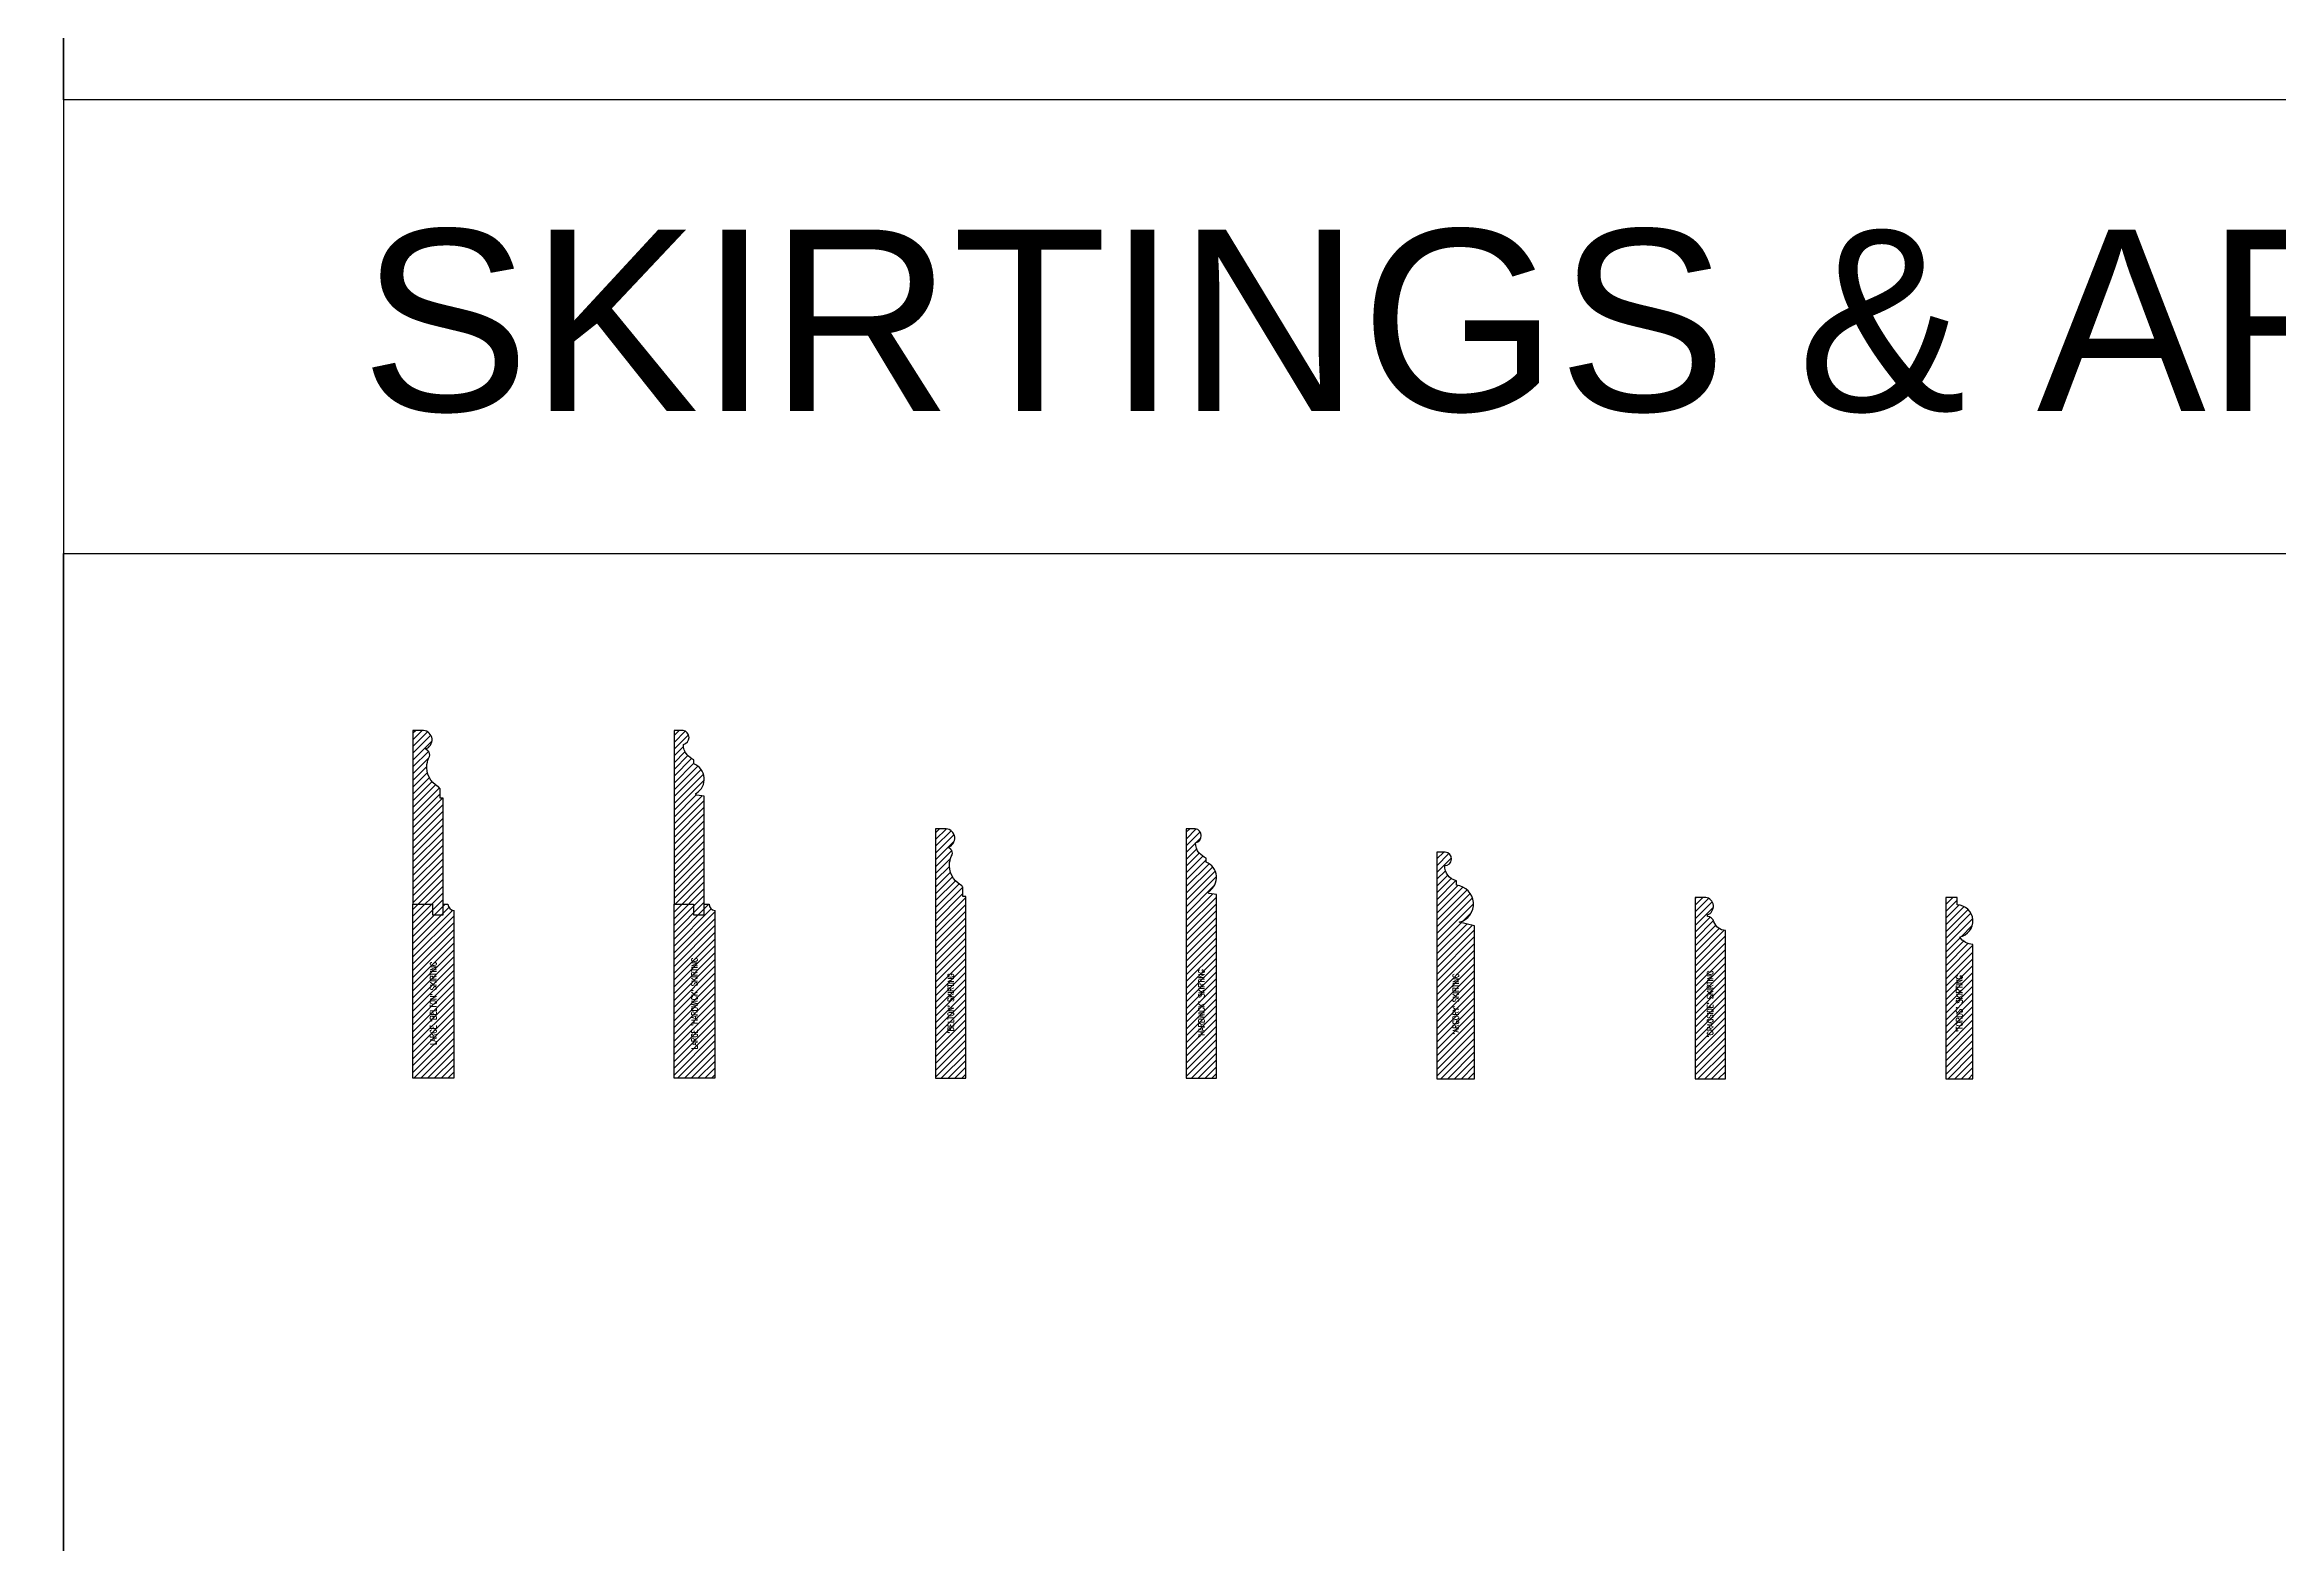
# Model space of a CAD drawing. Header units: millimetres. Extents: x 0 to 23312, y -3206 to 11448.
# Drawn here: x 13130 to 14608, y 8801 to 9792 of the extents above; entities that cross this region are included whole.
import ezdxf

# ---------------------------------------------------------------- set-up
doc = ezdxf.new("R2010")
doc.units = ezdxf.units.MM
doc.header["$LTSCALE"] = 10
for name, color, linetype in [('02 - Notes & Text', 251, 'Continuous'), ('40 - Detail Outline', 142, 'Continuous'), ('41 - Detail', 7, 'Continuous'), ('42 - Detail Hatch', 251, 'Continuous')]:
    doc.layers.add(name, color=color, linetype=linetype)
doc.styles.add('1-2', font='romans.shx', dxfattribs={"width": 0.8, "height": 4})
doc.styles.add('1-20', font='romans.shx', dxfattribs={"width": 0.8, "height": 40})

msp = doc.modelspace()

# ---------------------------------------------------------------- hatches: boundary and pattern name
at = {"layer": '42 - Detail Hatch', "ltscale": 10}
h = msp.add_hatch(dxfattribs=at)
h.set_pattern_fill('ANSI31', color=256)
h.set_pattern_definition([(45, (8274.151397891535, 1314.640582876003), (-2.245064030267288, 2.245064030267288), [])])
edge = h.paths.add_edge_path()
edge.add_line((13393.7313964498, 9294.082155659766), (13391.84029798876, 9294.082155659766))
edge.add_line((13391.84029798876, 9294.082155659766), (13391.84029798876, 9299.664176211149))
edge.add_arc((13388.94773019863, 9299.232403657332), 2.924615523229513, 8.4898355361128, 58.33192777130908)
edge.add_arc((13397.89062683231, 9314.736638560955), 14.97541895786987, 173.2095507957262, 240.3538109827246, ccw=False)
edge.add_arc((13403.39631252087, 9313.128735721355), 20.65425854294778, 155.3565494888336, 170.5853882913773, ccw=False)
edge.add_arc((13381.76983346057, 9322.880720897892), 3.07262412169982, 338.2260824118324, 410.1430421710734)
edge.add_line((13383.73899571408, 9325.239411003142), (13382.0813964498, 9326.691555160713))
edge.add_arc((13380.1092714498, 9332.673606691325), 6.298747298513645, 288.2460281702835, 444.3316747405724)
edge.add_line((13380.7313964498, 9338.941555160713), (13373.7313964498, 9338.941555160713))
edge.add_line((13373.7313964498, 9338.941555160713), (13373.7313964498, 9223.941555160713))
edge.add_line((13373.7313964498, 9223.941555160713), (13386.7313964498, 9223.941555160713))
edge.add_line((13386.7313964498, 9223.941555160713), (13386.7313964498, 9216.941555160713))
edge.add_line((13386.7313964498, 9216.941555160713), (13393.7313964498, 9216.941555160713))
edge.add_line((13393.7313964498, 9216.941555160713), (13393.7313964498, 9294.082155659766))
edge = h.paths.add_edge_path()
edge.add_line((13400.7313964498, 9219.937714922093), (13400.7313964498, 9108.941555160713))
edge.add_line((13400.7313964498, 9108.941555160713), (13373.7313964498, 9108.941555160713))
edge.add_line((13373.7313964498, 9108.941555160713), (13373.7313964498, 9223.941555160713))
edge.add_line((13373.7313964498, 9223.941555160713), (13386.7313964498, 9223.941555160713))
edge.add_line((13386.7313964498, 9223.941555160713), (13386.7313964498, 9216.941555160713))
edge.add_line((13386.7313964498, 9216.941555160713), (13393.7313964498, 9216.941555160713))
edge.add_line((13393.7313964498, 9216.941555160713), (13393.7313964498, 9223.941555160713))
edge.add_line((13393.7313964498, 9223.941555160713), (13396.9313964498, 9223.941555160713))
edge.add_arc((13401.09289660052, 9224.085999546622), 4.164006206176539, 181.9879207563444, 265.0195704437069)
h.paths.add_polyline_path([(13390.61234883075, 9126.527304249694), (13390.61234883075, 9190.24158996398), (13383.85044406885, 9190.24158996398), (13383.85044406885, 9126.527304249694)], flags=24)
h = msp.add_hatch(dxfattribs=at)
h.set_pattern_fill('ANSI31', color=256)
h.set_pattern_definition([(45, (8399.151397891535, 1314.640582876003), (-2.245064030267288, 2.245064030267288), [])])
edge = h.paths.add_edge_path()
edge.add_line((13552.38802378979, 9338.941555160713), (13546.38802378979, 9338.941555160713))
edge.add_line((13546.38802378979, 9338.941555160713), (13546.38802378979, 9223.941555160713))
edge.add_line((13546.38802378979, 9223.941555160713), (13559.38802378979, 9223.941555160713))
edge.add_line((13559.38802378979, 9223.941555160713), (13559.38802378979, 9216.941555160713))
edge.add_line((13559.38802378979, 9216.941555160713), (13566.38802378979, 9216.941555160713))
edge.add_line((13566.38802378979, 9216.941555160713), (13566.38802378979, 9295.54183717934))
edge.add_line((13566.38802378979, 9295.54183717934), (13561.49263773437, 9296.094097287203))
edge.add_arc((13561.61083651169, 9296.833477126771), 0.748767986842756, 122.0290200111001, 260.917429873729, ccw=False)
edge.add_arc((13555.5392999989, 9306.724457661165), 10.85708047766511, 301.5100235214421, 428.5918619955333)
edge.add_line((13559.50223233825, 9316.832442810159), (13559.50223233825, 9319.572156015969))
edge.add_arc((13564.49382577877, 9331.198504821992), 12.65258833736226, 221.3079941209937, 246.76447989572972, ccw=False)
edge.add_arc((13562.46220747675, 9329.339108586873), 9.899250345972002, 178.2491998189347, 220.9859422830161, ccw=False)
edge.add_arc((13551.5936374899, 9334.274484654818), 4.734194408812924, 281.8719285528579, 440.3402104801428)
edge = h.paths.add_edge_path()
edge.add_line((13573.38802378979, 9219.937714922093), (13573.38802378979, 9108.941555160713))
edge.add_line((13573.38802378979, 9108.941555160713), (13546.38802378979, 9108.941555160713))
edge.add_line((13546.38802378979, 9108.941555160713), (13546.38802378979, 9223.941555160713))
edge.add_line((13546.38802378979, 9223.941555160713), (13559.38802378979, 9223.941555160713))
edge.add_line((13559.38802378979, 9223.941555160713), (13559.38802378979, 9216.941555160713))
edge.add_line((13559.38802378979, 9216.941555160713), (13566.38802378979, 9216.941555160713))
edge.add_line((13566.38802378979, 9216.941555160713), (13566.38802378979, 9223.941555160713))
edge.add_line((13566.38802378979, 9223.941555160713), (13569.58802378979, 9223.941555160713))
edge.add_arc((13573.74952394051, 9224.085999546622), 4.164006206176539, 181.9879207563444, 265.0195704437069)
h.paths.add_polyline_path([(13563.26897617074, 9123.555875678265), (13563.26897617074, 9193.213018535407), (13556.50707140884, 9193.213018535407), (13556.50707140884, 9123.555875678265)], flags=24)
h = msp.add_hatch(dxfattribs=at)
h.set_pattern_fill('ANSI31', color=256)
h.set_pattern_definition([(45, (8524.151397891535, 1314.640582876003), (-2.245064030267288, 2.245064030267288), [])])
edge = h.paths.add_edge_path()
edge.add_line((13739.36867321835, 9229.082155659766), (13737.47757475731, 9229.082155659766))
edge.add_line((13737.47757475731, 9229.082155659766), (13737.47757475731, 9234.664176211149))
edge.add_arc((13734.58500696718, 9234.232403657332), 2.924615523229513, 8.4898355361128, 58.33192777130908)
edge.add_arc((13743.52790360086, 9249.736638560953), 14.97541895786919, 173.2095507957194, 240.35381098271512, ccw=False)
edge.add_arc((13749.03358928941, 9248.128735721355), 20.65425854294778, 155.3565494888336, 170.5853882913773, ccw=False)
edge.add_arc((13727.40711022912, 9257.880720897892), 3.072624121701509, 338.226082411845, 410.1430421710473)
edge.add_line((13729.37627248263, 9260.239411003142), (13727.71867321835, 9261.691555160713))
edge.add_arc((13725.74654821835, 9267.673606691325), 6.298747298513645, 288.2460281702835, 444.3316747405888)
edge.add_line((13726.36867321835, 9273.941555160713), (13719.36867321835, 9273.941555160713))
edge.add_line((13719.36867321835, 9273.941555160713), (13719.36867321835, 9108.941555160713))
edge.add_line((13719.36867321835, 9108.941555160713), (13739.36867321835, 9108.941555160713))
edge.add_line((13739.36867321835, 9108.941555160713), (13739.36867321835, 9229.082155659766))
h.paths.add_polyline_path([(13732.7496255993, 9135.441589963979), (13732.7496255993, 9181.327304249693), (13725.9877208374, 9181.327304249693), (13725.9877208374, 9135.441589963979)], flags=24)
h = msp.add_hatch(dxfattribs=at)
h.set_pattern_fill('ANSI31', color=256)
h.set_pattern_definition([(45, (8649.151397891535, 1314.640582876003), (-2.245064030267288, 2.245064030267288), [])])
edge = h.paths.add_edge_path()
edge.add_line((13891.12566049743, 9273.941555160713), (13885.12566049743, 9273.941555160713))
edge.add_line((13885.12566049743, 9273.941555160713), (13885.12566049743, 9108.941555160713))
edge.add_line((13885.12566049743, 9108.941555160713), (13905.12566049743, 9108.941555160713))
edge.add_line((13905.12566049743, 9108.941555160713), (13905.12566049743, 9230.54183717934))
edge.add_line((13905.12566049743, 9230.54183717934), (13900.230274442, 9231.094097287203))
edge.add_arc((13900.34847321933, 9231.833477126771), 0.748767986842756, 122.0290200111001, 260.917429873729, ccw=False)
edge.add_arc((13894.27693670654, 9241.724457661165), 10.85708047766511, 301.5100235214421, 428.5918619955333)
edge.add_line((13898.23986904588, 9251.832442810159), (13898.23986904588, 9254.572156015969))
edge.add_arc((13903.2314624864, 9266.198504821992), 12.65258833736226, 221.3079941209937, 246.76447989572972, ccw=False)
edge.add_arc((13901.19984418438, 9264.339108586873), 9.899250345972002, 178.2491998189347, 220.9859422830161, ccw=False)
edge.add_arc((13890.33127419753, 9269.274484654818), 4.734194408812924, 281.8719285528579, 440.3402104801428)
h.paths.add_polyline_path([(13898.50661287838, 9132.47016139255), (13898.50661287838, 9184.298732821122), (13891.74470811647, 9184.298732821122), (13891.74470811647, 9132.47016139255)], flags=24)
h = msp.add_hatch(dxfattribs=at)
h.set_pattern_fill('ANSI31', color=256)
h.set_pattern_definition([(45, (8774.151397891535, 1314.640582876003), (-2.245064030267288, 2.245064030267288), [])])
edge = h.paths.add_edge_path()
edge.add_line((14075.82258101857, 9209.611926714935), (14065.66669915122, 9212.097022668659))
edge.add_arc((14062.65262719407, 9224.153059142129), 12.4270931923988, 284.0365245391732, 444.6230034749219)
edge.add_line((14063.81715271384, 9236.52546899334), (14063.81715271384, 9239.52546899334))
edge.add_arc((14066.13395708329, 9249.376199112026), 10.11950919548284, 179.1267159992899, 256.7650713042242, ccw=False)
edge.add_arc((14055.99742530302, 9254.037904067605), 4.507509330264047, 270.2313185954594, 444.5877221187359)
edge.add_line((14056.42258101857, 9258.525317908556), (14050.82258101857, 9258.525317908556))
edge.add_line((14050.82258101857, 9258.525317908556), (14050.82258101857, 9108.525317908556))
edge.add_line((14050.82258101857, 9108.525317908556), (14075.82258101857, 9108.525317908556))
edge.add_line((14075.82258101857, 9108.525317908556), (14075.82258101857, 9209.611926714935))
h.paths.add_polyline_path([(14066.70353339952, 9134.720590807061), (14066.70353339952, 9181.2158289023), (14059.94162863762, 9181.2158289023), (14059.94162863762, 9134.720590807061)], flags=24)
h = msp.add_hatch(dxfattribs=at)
h.set_pattern_fill('ANSI31', color=256)
h.set_pattern_definition([(45, (8899.151397891535, 1314.640582876003), (-2.245064030267288, 2.245064030267288), [])])
edge = h.paths.add_edge_path()
edge.add_arc((14241.85298346369, 9214.819733386994), 8.116357530616007, 197.4689451509537, 268.32889372365264, ccw=False)
edge.add_arc((14229.16153594871, 9210.848883774835), 5.181809745152856, 17.22438808824289, 83.80701382051186)
edge.add_line((14229.72053744118, 9216.000453396455), (14229.72053744118, 9217.000453396455))
edge.add_arc((14227.74709870151, 9222.626703488073), 5.962310839988721, 289.3286053459414, 441.6174678045468)
edge.add_line((14228.61629285195, 9228.525317908556), (14221.61629285195, 9228.525317908556))
edge.add_line((14221.61629285195, 9228.525317908556), (14221.61629285195, 9108.525317908556))
edge.add_line((14221.61629285195, 9108.525317908556), (14241.61629285195, 9108.525317908556))
edge.add_line((14241.61629285195, 9108.525317908556), (14241.61629285195, 9206.706827796572))
h.paths.add_polyline_path([(14234.9972452329, 9132.587257473728), (14234.9972452329, 9183.349162235632), (14228.235340471, 9183.349162235632), (14228.235340471, 9132.587257473728)], flags=24)
h = msp.add_hatch(dxfattribs=at)
h.set_pattern_fill('ANSI31', color=256)
h.set_pattern_definition([(45, (9024.151397891535, 1314.640582876003), (-2.245064030267288, 2.245064030267288), [])])
edge = h.paths.add_edge_path()
edge.add_arc((14405.36057799301, 9207.738233599855), 10.25829077208247, 211.2878979343585, 269.9977042824636, ccw=False)
edge.add_arc((14394.71950085528, 9212.885259811093), 10.64098788985021, 280.1469800986918, 449.2425694611005)
edge.add_line((14394.86016696556, 9223.525317908556), (14394.86016696556, 9228.525317908556))
edge.add_line((14394.86016696556, 9228.525317908556), (14387.36016696556, 9228.525317908556))
edge.add_line((14387.36016696556, 9228.525317908556), (14387.36016696556, 9108.525317908556))
edge.add_line((14387.36016696556, 9108.525317908556), (14405.36016696556, 9108.525317908556))
edge.add_line((14405.36016696556, 9108.525317908556), (14405.36016696556, 9197.479942836007))
h.paths.add_polyline_path([(14399.74111934651, 9136.660637583029), (14399.74111934651, 9180.108256630647), (14392.97921458461, 9180.108256630647), (14392.97921458461, 9136.660637583029)], flags=24)

# ---------------------------------------------------------------- linework, layer by layer
at = {"layer": '40 - Detail Outline', "color": 3, "ltscale": 10}
msp.add_lwpolyline([(0, 11147.77581144133), (13142.57990176103, 11147.77581144133), (13142.57990176103, -3206.34094999513), (0, -3206.34094999513)], close=True, dxfattribs=at)
at = {"layer": '40 - Detail Outline', "ltscale": 10}
for points in [[(13393.7313964498, 9294.082155659766), (13391.84029798876, 9294.082155659766), (13391.84029798876, 9299.664176211149, 0.2209719068650693), (13390.48314591835, 9301.721555024034, -0.3016524393072078), (13383.02025697307, 9316.507308833172, -0.06654631591187471), (13384.62324055741, 9321.740945949503, 0.3245191596226827), (13383.73899571408, 9325.239411003142), (13382.0813964498, 9326.691555160713, 0.8104029804335384), (13380.7313964498, 9338.941555160713), (13373.7313964498, 9338.941555160713), (13373.7313964498, 9223.941555160713), (13386.7313964498, 9223.941555160713), (13386.7313964498, 9216.941555160713), (13393.7313964498, 9216.941555160713)], [(13552.38802378979, 9338.941555160713), (13546.38802378979, 9338.941555160713), (13546.38802378979, 9223.941555160713), (13559.38802378979, 9223.941555160713), (13559.38802378979, 9216.941555160713), (13566.38802378979, 9216.941555160713), (13566.38802378979, 9295.54183717934), (13561.49263773437, 9296.094097287203, -0.693003699522587), (13561.2137283622, 9297.468267340719, 0.6193127155740892), (13559.50223233825, 9316.832442810159), (13559.50223233825, 9319.572156015969, -0.1115339389702311), (13554.98955518237, 9322.846449262715, -0.1886661089648866), (13552.56757845479, 9329.641555160713, 0.8277739070012757)], [(13739.36867321835, 9229.082155659766), (13737.47757475731, 9229.082155659766), (13737.47757475731, 9234.664176211149, 0.2209719068650693), (13736.1204226869, 9236.721555024034, -0.3016524393072078), (13728.65753374161, 9251.507308833172, -0.06654631591187471), (13730.26051732596, 9256.740945949503, 0.3245191596226827), (13729.37627248263, 9260.239411003142), (13727.71867321835, 9261.691555160713, 0.8104029804335384), (13726.36867321835, 9273.941555160713), (13719.36867321835, 9273.941555160713), (13719.36867321835, 9108.941555160713), (13739.36867321835, 9108.941555160713)], [(13891.12566049743, 9273.941555160713), (13885.12566049743, 9273.941555160713), (13885.12566049743, 9108.941555160713), (13905.12566049743, 9108.941555160713), (13905.12566049743, 9230.54183717934), (13900.230274442, 9231.094097287203, -0.693003699522587), (13899.95136506983, 9232.468267340719, 0.6193127155740892), (13898.23986904588, 9251.832442810159), (13898.23986904588, 9254.572156015969, -0.1115339389702311), (13893.72719189001, 9257.846449262715, -0.1886661089648866), (13891.30521516243, 9264.641555160713, 0.8277739070012757)], [(14075.82258101857, 9209.611926714935), (14065.66669915122, 9212.097022668659, 0.843469781285438), (14063.81715271384, 9236.52546899334), (14063.81715271384, 9239.52546899334, -0.3523437124535988), (14056.01562329079, 9249.530431472496, 0.9519244642696725), (14056.42258101857, 9258.525317908556), (14050.82258101857, 9258.525317908556), (14050.82258101857, 9108.525317908556), (14075.82258101857, 9108.525317908556)], [(13400.7313964498, 9219.937714922093), (13400.7313964498, 9108.941555160713), (13373.7313964498, 9108.941555160713), (13373.7313964498, 9223.941555160713), (13386.7313964498, 9223.941555160713), (13386.7313964498, 9216.941555160713), (13393.7313964498, 9216.941555160713), (13393.7313964498, 9223.941555160713), (13396.9313964498, 9223.941555160713, 0.3790240372670271)], [(13573.38802378979, 9219.937714922093), (13573.38802378979, 9108.941555160713), (13546.38802378979, 9108.941555160713), (13546.38802378979, 9223.941555160713), (13559.38802378979, 9223.941555160713), (13559.38802378979, 9216.941555160713), (13566.38802378979, 9216.941555160713), (13566.38802378979, 9223.941555160713), (13569.58802378979, 9223.941555160713, 0.3790240372670271)], [(14241.61629285195, 9206.706827796572, -0.3194289500621289), (14234.11095399804, 9212.383293501072, 0.2989808265818248), (14229.72053744118, 9216.000453396455), (14229.72053744118, 9217.000453396455, 0.7833173859930923), (14228.61629285195, 9228.525317908556), (14221.61629285195, 9228.525317908556), (14221.61629285195, 9108.525317908556), (14241.61629285195, 9108.525317908556)], [(14405.36016696556, 9197.479942836007, -0.2619245025987195), (14396.59416538027, 9202.410707019175, 0.9090975502964465), (14394.86016696556, 9223.525317908556), (14394.86016696556, 9228.525317908556), (14387.36016696556, 9228.525317908556), (14387.36016696556, 9108.525317908556), (14405.36016696556, 9108.525317908556)]]:
    msp.add_lwpolyline(points, format="xyb", close=True, dxfattribs=at)
at = {"layer": '41 - Detail', "color": 3}
for points in [[(13142.57990176103, 11147.77581144133), (21375.91539241955, 11147.77581144133), (21375.91539241955, 9756.068511186542), (13142.57990176102, 9756.068511186542)], [(13142.57990176103, 9456.068511186542), (15701.30596771137, 9456.068511186546), (15701.30596771137, 9756.068511186546), (13142.57990176103, 9756.068511186542)], [(13142.57990176103, 9456.068511186542), (15701.30596771137, 9456.068511186542), (15701.30596771137, 8064.361210931755), (13142.57990176102, 8064.361210931755)]]:
    msp.add_lwpolyline(points, close=True, dxfattribs=at)

# ---------------------------------------------------------------- texts
at = {"layer": '02 - Notes & Text', "color": 251, "char_height": 4, "attachment_point": 5, "rotation": 90, "style": '1-2'}
for s, insert in [("LARGE 'BELTON' SKIRTING", (13387.2313964498, 9158.384447106837)), ("LARGE 'HARDWICK' SKIRTING", (13559.88802378979, 9158.384447106837)), ("'BELTON' SKIRTING", (13729.36867321835, 9158.384447106837)), ("'HARDWICK' SKIRTING", (13895.12566049743, 9158.384447106837)), ("'ARGORY' SKIRTING", (14063.32258101857, 9157.96820985468)), ("'CRAGSIDE' SKIRTING", (14231.61629285195, 9157.96820985468)), ("'TORUS' SKIRTING", (14396.36016696556, 9158.384447106839))]:
    msp.add_mtext_dynamic_manual_height_columns(s, width=80.81706751277216, gutter_width=20, heights=[0], dxfattribs=dict(at, insert=insert))
at = {"layer": '41 - Detail', "color": 3, "insert": (14489.47116498316, 9609.322578237476), "char_height": 120, "width": 5616.644384572166, "attachment_point": 5, "style": '1-20'}
msp.add_mtext('\\A1;{\\fArial|b0|i0|c0|p34;\\W1;SKIRTINGS & ARCHITRAVES}', dxfattribs=at)

doc.saveas('drawing.dxf')
